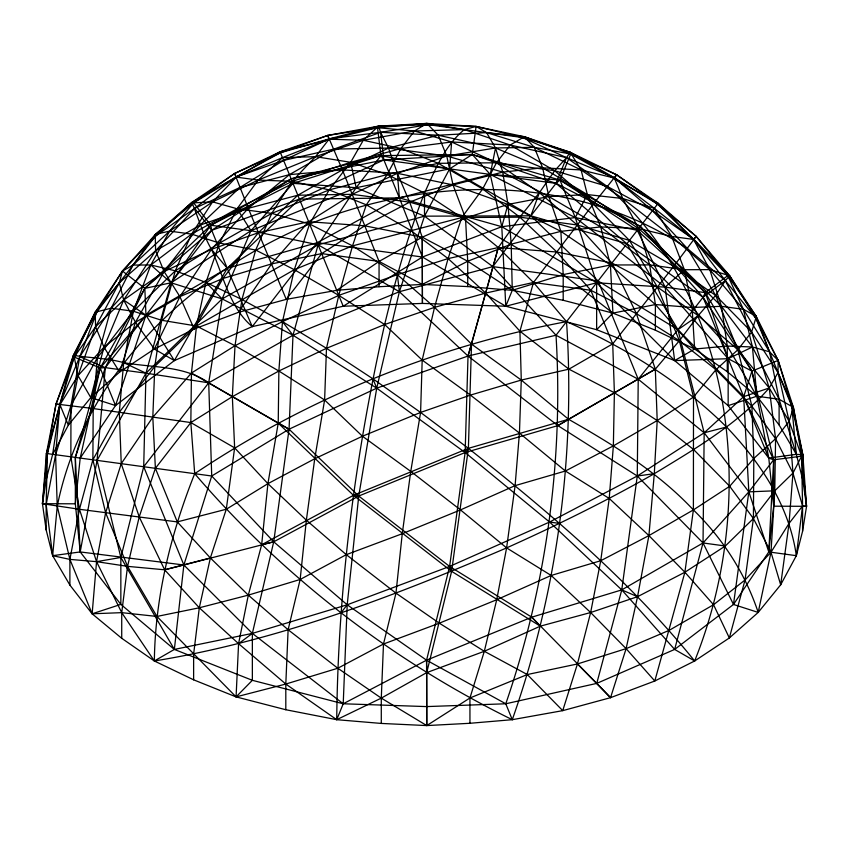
<?xml version="1.0" encoding="UTF-8"?>
<svg xmlns="http://www.w3.org/2000/svg" width="849" height="849" viewBox="0 0 849 849"><rect width="100%" height="100%" fill="white"/><g stroke="black" fill="none" stroke-linecap="round" stroke-linejoin="round"><path stroke-width="1.27" d="M802.836 480.056L796.341 454.332L791.756 406.151L755.812 318.226L725.322 280.648L687.425 248.587L652.488 210.679L607.046 186.324L566.527 157.649L510.217 145.03L464.35 129.6L426.814 123.423L377.497 127.69L280.085 151.812L236.277 177.112L212.621 201.871L191.556 234.101L175.308 270.82L161.575 320.264L154.805 366.418L152.809 417.209L155.388 468.33L177.292 521.902L210.361 557.952L248.311 595.128L288.119 629.756L337.806 668.237L381.286 698.122L426.76 725.577L469.943 697.995L527.293 674.541L577.426 663.971L626.106 648.647L669.108 630.372L713.542 604.721L745.04 579.984L770.988 552.232L789.039 523.419L802.581 505.951L806.55 506.312L802.836 480.056L802.836 454.746L796.341 454.332L768.791 458.078L703.036 297.267L640.295 226.418L556.01 183.373L472.277 154.486L383.865 159.92L299.432 199.122L227.235 268.263L145.964 315.191L100.171 368.01L80.209 458.078L75.338 503.807L42.45 503.701L46.419 478.772L52.659 454.332L68.323 425.2L90.801 397.597L119.656 372.042L154.348 349.035L194.198 329.009L238.452 312.347L286.262 299.368L336.724 290.326L379.057 286.729L422.24 284.436L467.714 286.58L512.276 290.326L563.195 274.598L610.42 264.984L649.697 264.899L684.368 269.727L709.775 269.621L729.673 275.798L755.812 318.226L778.14 360.411L791.756 406.151L802.836 454.746L801.594 456.189L773.662 459.808L768.791 458.078L751.938 371.119L703.036 297.267L626.87 243.748L530.89 215.805L449.62 168.877L380.978 155.632L292.99 183.373L250.954 230.705L222.13 298.912L208.705 382.803L211.719 476.002L183.872 564.999L164.632 569.796L127.552 566.357L96.553 561.667L69.894 559.395L52.659 555.681L57.244 506.259L55.609 454.724L70.976 405.514L79.785 356.665L97.094 311.477L155.261 236.383L194.697 208.323L239.779 187.576L283.598 160.397L333.901 149.095L380.607 132.306L428.405 124.697L522.517 137.527L566.527 157.649L613.986 177.537L652.488 210.679L694.195 239.673L729.673 275.798L725.322 280.648L715.622 295.367L698.196 315.669L679.37 340.736L655.322 369.156L557.867 425.614L465.135 452.538L358.745 496.039L273.718 541.8L183.872 564.999L80.209 551.935L75.338 457.42L105.318 367.649L144.829 288.373L211.719 230.302L299.432 199.122L399.38 197.881L490.255 174.416L559.937 180.03L637.281 230.302L705.296 292.629L728.155 358.692L728.155 405.62L756.862 396.218L779.106 399.253L793.391 407.371L789.135 421.231L775.583 438.721L753.806 458.471L729.694 486.275L693.389 509.909L648.901 535.592L600.731 560.733L551.171 575.463L496.718 599.723L439.326 623.187L383.483 644.02L337.806 668.237L285.805 684.05L236.075 696.891L238.58 643.669L248.311 595.128L261.662 544.74L267.913 483.665L278.228 423.131L278.865 371.013L282.473 321.644L294.306 269.685L309.598 223.987L329.157 189.921L350.679 162.308L363.287 140.265L378.58 126.119L380.607 132.306L388.513 148.066L397.374 173.313L409.674 202.147L422.271 237.189L422.431 303.422L505.781 306.234L596.645 329.688L674.647 360.592L728.155 405.62L768.791 458.078L773.662 506.195L768.791 551.935L733.483 604.467L674.647 649.421L596.762 683.392L505.781 703.779L426.569 706.591L343.219 703.779L252.355 680.314L174.353 649.421L120.845 604.392L80.209 551.935L75.338 503.807L75.338 457.42L100.171 368.01L144.829 288.373L210.775 225.229L291.133 178.831L380.978 155.632L472.277 154.486L559.937 180.03L640.295 226.418L705.296 292.629L751.938 371.119L773.662 459.808L773.662 506.195L806.55 506.312L802.836 454.746L793.391 407.371L778.14 360.411L756.119 316.221L729.673 275.798L696.191 236.393L658.166 203.346L616.661 174.798L570.135 152.226L524.385 136.721L476.098 126.448L426.814 123.423L378.58 126.119L327.725 135.416L280.085 151.812L234.611 173.493L191.8 202.487L155.494 234.356L122.458 271.043L95.194 312.209L73.417 355.328L56.034 404.018L46.419 453.472L42.45 503.701L46.164 529.956L52.659 555.681L69.894 585.078L92.138 613.795L121.725 638.299L154.348 660.978L193.625 679.816L236.075 696.891L285.805 709.732L336.724 719.687L381.286 723.433L426.76 725.577L469.943 723.284L512.276 719.687L562.738 710.645L610.548 697.666L654.802 681.004L694.652 660.978L729.344 637.97L758.199 612.416L780.677 584.812L796.341 555.681L802.581 531.241L806.55 506.312L801.594 456.189L793.391 407.371L778.024 372.573L751.609 332.023L725.322 280.648L694.195 239.673L657.551 204.131L616.661 174.798L570.772 154.03L524.385 136.721L486.573 132.624L438.243 135.224L380.607 132.306L329.561 138.769L280.467 152.735L234.611 173.493L193.678 202.847L155.494 234.356L133.038 265.058L111.134 308.208L79.785 356.665L59.865 404.103L47.406 453.61L42.45 503.701L79.456 509.294L177.292 521.902L226.28 509.251L267.913 483.665L314.735 458.757L362.427 436.227L420.595 412.444L470.42 395.103L521.275 380.065L568.915 369.156L612.723 343.866L673.692 266.321L696.191 236.393L657.551 204.131L613.986 177.537L570.135 152.226L522.517 137.527L476.098 126.448L428.405 124.697L378.58 126.119L329.561 138.769L283.598 160.397L235.64 177.176L191.8 202.487L155.261 236.383L122.458 271.043L97.094 311.477L73.417 355.328L59.865 404.103L55.609 454.724L46.164 504.646L46.164 529.956M381.286 723.433L381.286 698.122L383.483 644.02L395.974 593.143L402.256 533.713L410.757 471.386L420.595 412.444L422.186 360.082L434.539 307.359L448.092 258.584L461.771 217.556L482.667 188.966L496.474 162.775L510.217 145.03L524.385 136.721L534.265 147.333L581.087 169.949L622.72 198.517L671.708 236.457L709.775 269.621L743.374 309.312L752.447 346.986L756.862 396.218L727.275 371.713L727.275 346.052L721.448 306.319L709.775 269.621L693.612 239.439L654.303 208.323L622.72 198.517L587.338 194.57L548.847 196.554L507.978 204.439L465.517 218.066L422.271 237.189L422.431 303.422L343.219 306.234L252.238 326.621L174.353 360.592L154.348 349.035L179.892 296.619L211.454 249.33L248.269 208.334L289.424 174.65L333.901 149.095L388.513 148.066L446.744 156.004L502.714 172.103L548.847 196.554L600.689 226.927L649.697 264.899L692.073 307.487L727.275 346.052L756.862 396.218L779.106 424.935L796.341 454.332L779.106 399.253L769.544 351.815L756.119 316.221L727.763 275.638L658.166 203.346L570.772 154.03L534.265 147.333L486.573 132.624L476.098 126.448L464.35 129.6L414.461 131.011L377.497 127.69L327.725 135.416L280.467 152.735L235.64 177.176L194.697 208.323L155.611 250.784L119.306 282.791L95.194 312.209L95.587 326.706L78.012 375.64L68.323 425.2L59.961 404.729L56.034 404.018L93.188 408.539L190.834 422.569L234.642 447.858L267.913 483.665L306.362 520.193L346.286 554.662L395.974 593.143L439.326 623.187L484.312 651.289L527.293 674.541L562.738 710.645L577.426 663.971L590.639 612.522L600.731 560.733L609.221 498.469L613.36 445.874L614.389 392.758L612.723 343.866L590.819 290.284L556.848 252.004L519.843 217.164L482.667 188.966L438.233 163.316L400.908 148.501L363.287 140.265L329.072 139.172L282.473 157.649L258.181 180.094L237.073 208.758L219.551 243.09L205.936 282.42L196.512 326.016L191.45 373.029L190.834 422.569L194.697 473.678C282.452 575.962 391.304 660.289 512.276 719.687C556.976 592.549 575.569 456.104 566.527 321.644L533.469 282.473L498.321 247.547L461.771 217.556L424.5 193.052L387.229 174.523L350.679 162.308L315.531 156.651L282.473 157.649L236.277 177.112L193.678 202.847L169.63 231.108L133.038 265.058L122.458 271.043L119.306 282.791L95.587 326.706L74.224 357.058L56.034 404.018L47.406 453.61L46.164 504.646L52.659 555.681L80.209 551.935L97.062 460.381L105.318 367.649L211.719 230.302L291.133 178.831L383.865 159.92L556.01 183.373L626.87 243.748L677.926 329.688L743.682 396.653L773.662 459.808L768.791 551.935L796.341 555.681L802.581 505.951L801.594 456.189L789.135 421.231L778.024 372.573L778.14 360.411L769.544 351.815L743.374 309.312L727.763 275.638L696.191 236.393L693.612 239.439L671.708 236.457L638.639 228.551L600.689 226.927L560.881 231.342L511.194 244.172L467.714 261.259L422.24 284.436L379.057 261.428L321.707 253.618L271.574 263.901L222.894 278.514L179.892 296.619L135.458 322.27L103.96 347.188L78.012 375.64L59.961 404.729L46.419 453.472L46.419 478.772M801.594 456.189L792.966 473.084L774.776 490.807L753.413 518.548L725.322 546.003L684.888 572.237L637.546 596.688L590.639 612.522L540.335 626.159L484.312 651.289L426.729 672.61L381.286 698.122L336.724 719.687L285.805 684.05L238.58 643.669L199.303 607.788L164.632 569.796L139.225 516.892L121.237 463.671L119.327 412.211L123.678 362.65L133.378 311.243L150.804 264.984L169.63 231.108L212.621 201.871L258.181 180.094L315.531 156.651L363.287 140.265L414.461 131.011L451.626 141.985L496.474 162.775L539.402 192.659L577.235 224.985L611.927 263.031L636.379 313.61L655.322 369.156L657.2 420.552L654.303 473.678L648.901 535.592L637.546 596.688L626.106 648.647L610.548 697.666L596.762 683.392L621.765 589.896L637.281 476.002L638.225 379.227L598.046 280.955L530.89 215.805L424.5 216.166L318.11 244.799L222.13 298.912L145.964 373.189L97.062 460.381L120.845 557.464L120.845 604.392L92.138 613.795L69.894 559.395L57.244 506.259C83.563 375.046 189.38 274.11 309.598 223.987C430.496 175.531 576.704 173.408 687.425 248.587L715.622 295.367L737.866 349.767L751.906 406.289L753.806 458.471L753.413 518.548L745.04 579.984L729.344 637.97L713.542 604.721L684.888 572.237L648.901 535.592L609.221 498.469L565.402 471.015L519.439 433.064L470.42 395.103L422.186 360.082L384.65 324.52L338.783 295.367L294.306 269.685L255.687 250.062L219.551 243.09L191.556 234.101L169.63 231.108L155.494 234.356L155.261 236.383L155.611 250.784L164.112 271.563L179.892 296.619L194.198 329.009L222.894 278.514L258.361 232.732L297.829 195.217L342.391 169.853L388.513 148.066L438.243 135.224L495.519 147.97L542.638 167.815L587.338 194.57L638.639 228.551L684.368 269.727L721.448 306.319L752.447 346.986L779.106 399.253L779.106 424.935M69.894 585.078L69.894 559.395L79.456 509.294L92.881 459.808L119.327 412.211L154.805 366.418L196.512 326.016L294.306 269.685L352.526 245.881L461.771 217.556L519.843 217.164L577.235 224.985L629.449 240.416L673.692 266.321L715.622 295.367L751.609 332.023L769.215 387.982C737.484 424.341 695.076 448.877 654.303 473.678C606.398 500.984 556.902 525.329 506.609 547.902C393.289 596.614 276.594 641.122 154.348 660.978L121.725 612.649L96.553 561.667L79.456 509.294L70.86 456.804L70.976 405.514L97.391 357.694L133.378 311.243L175.308 270.82L219.551 243.09L271.765 213.386L329.157 189.921L387.229 174.523L438.233 163.316L496.474 162.775L554.694 170.713L607.046 186.324C737.983 302.849 757.51 504.486 694.652 660.978L674.647 649.421L703.036 542.967L704.171 432.799L677.926 329.688L598.046 280.955L492.855 266.618L399.38 291.727L292.99 335.228L208.705 382.803L143.704 466.738L120.845 557.464L174.353 649.421L252.355 633.396L347.199 604.796L449.62 566.432L549.568 522.05L637.281 476.002L704.171 432.799L743.682 396.653L769.215 387.982L778.024 372.573M769.544 351.815L752.447 346.986L728.155 358.692L674.647 360.592L596.645 282.77L501.801 226.704L399.38 197.881L317.239 242.687L252.238 326.621C229.251 307.158 223.531 275.66 211.454 249.33C202.847 234.536 198.634 217.97 191.8 202.487L193.678 202.847L210.775 225.229L250.954 230.705L318.11 244.799L399.38 291.727L468.022 356.028L557.867 425.614L637.281 476.002L703.036 542.967L733.483 604.467L758.199 612.416L770.988 552.232L774.776 490.807L775.583 438.721L769.215 387.982L737.866 349.767L698.196 315.669L657.444 287.121L611.927 263.031L556.848 252.004L498.321 247.547L448.092 258.584L397.374 274.662L338.783 295.367L282.473 321.644L235.014 345.702L191.45 373.029L152.809 417.209L121.237 463.671L105.626 512.743L96.553 561.667L92.138 613.795L121.725 612.649L156.927 616.448L199.303 607.788L248.311 595.128L300.153 579.474L346.286 554.662L402.256 533.713L460.487 509.909L515.099 485.639L565.402 471.015L613.36 445.874L657.2 420.552L693.506 397.056L715.962 369.676L737.866 349.767L751.609 332.023L755.812 318.226L756.119 316.221L743.374 309.312L721.448 306.319L692.073 307.487L655.375 304.547L612.925 313.122L563.195 300.281L512.276 290.326L467.714 261.259L422.271 237.189L364.688 225.823L308.665 221.706L258.361 232.732L211.454 249.33L164.112 271.563L123.678 300.005L95.587 326.706L103.96 347.188L119.656 372.042L135.458 322.27L164.112 271.563L200.099 225.112L239.779 187.576L289.424 174.65L342.391 169.853L397.374 173.313L453.026 184.933L507.978 204.439L560.881 231.342L610.42 264.984L655.375 304.547L694.652 349.035L727.275 371.713M498.321 247.547L471.503 344.11L468.393 448.346L451.626 571.345L426.729 672.61L426.76 725.577L426.569 660.193L449.62 566.432L465.135 452.538L468.022 356.028L498.321 247.547L519.843 217.164L539.402 192.659L554.694 170.713L566.527 157.649L570.135 152.226L581.087 169.949L587.338 194.57L600.689 226.927L610.42 264.984L612.925 313.122L596.645 329.688L596.645 282.77L575.282 217.567L559.937 180.03L570.772 154.03M476.098 126.448L472.277 154.486L449.62 168.877L356.145 187.693L292.99 183.373L210.775 225.229L171.073 282.77L145.964 373.189L143.704 466.738L183.872 564.999L252.355 633.396L343.219 703.779L426.569 660.193L531.761 617.181L621.765 589.896L703.036 542.967L748.829 491.858L773.662 459.808M52.659 454.332L59.961 404.729L74.224 357.058L95.194 312.209L111.134 308.208L133.378 311.243L161.575 320.264L196.512 326.016L235.014 345.702L278.865 371.013L324.615 399.975L362.427 436.227L410.757 471.386L460.487 509.909L506.609 547.902L551.171 575.463L590.639 612.522L626.106 648.647L654.802 681.004L684.888 572.237L693.389 509.909L693.506 397.056L679.37 340.736L657.444 287.121L629.449 240.416L593.313 204.047L554.694 170.713L510.217 145.03L451.626 141.985L449.62 168.877L424.5 216.166L399.38 291.727L376.723 388.163L358.745 496.039L347.199 604.796L343.219 703.779L336.724 719.687C338.061 586.733 355.349 454.13 384.65 324.52C395.443 279.99 407.647 235.725 424.5 193.052C434.932 170.405 444.43 145.773 464.35 129.6M451.626 141.985L400.908 148.501L350.679 162.308L292.152 181.325L237.073 208.758L191.556 234.101L150.804 264.984L111.134 308.208L97.391 357.694L93.188 408.539L92.881 459.808L105.626 512.743L127.552 566.357L156.927 616.448L236.075 696.891L252.355 680.314L252.355 633.396L273.718 541.8L289.063 429.201L292.99 335.228L318.11 244.799L356.145 187.693L380.978 155.632L377.497 127.69M512.276 719.687L505.781 703.779C546.395 585.672 563.534 459.903 556.01 335.228L658.166 203.346L657.551 204.131M183.872 564.999L174.353 649.421L154.348 660.978C155.165 596.56 170.946 533.31 194.697 473.678C306.616 398.616 434.072 346.509 566.527 321.644C625.246 347.549 680.824 381.626 726.542 427.015C760.651 462.663 789.315 505.93 796.341 555.681M733.483 604.467L748.829 491.858L743.682 396.653L751.938 371.119L778.14 360.411M486.573 132.624L495.519 147.97L490.255 174.416L501.801 226.704L505.781 306.234L596.645 282.77L665.128 287.153L705.296 292.629L727.763 275.638M379.057 286.729L379.057 261.428L342.391 169.853L327.725 135.416L329.072 139.172L315.531 156.651L292.152 181.325L271.765 213.386L255.687 250.062L241.954 299.506L235.014 345.702L232.339 396.674L234.642 447.858L226.28 509.251L210.361 557.952L199.303 607.788L193.625 654.154L193.625 679.816M238.452 312.347L271.574 263.901L308.665 221.706L352.282 194.325L397.374 173.313L446.744 156.004L495.519 147.97L502.714 172.103L507.978 204.439L511.194 244.172L512.276 290.326L505.781 306.234L422.431 257.024L317.239 242.687L227.235 268.263L174.353 360.592L115.517 405.546L90.801 397.597L103.96 347.188L123.678 300.005L155.611 250.784L200.099 225.112L248.269 208.334L297.829 195.217L352.282 194.325L409.674 202.147L465.517 218.066L563.195 274.598L612.925 313.122L655.375 330.197L694.652 349.035L727.275 346.052L752.447 346.986M280.467 152.735L280.085 151.812L343.219 306.234L422.431 257.024L501.801 226.704L507.978 204.439M47.406 453.61L46.419 453.472L211.719 476.002L289.063 429.201L376.723 388.163L468.022 356.028L471.503 344.11L434.539 307.359L397.374 274.662L352.526 245.881L309.598 223.987L271.765 213.386L237.073 208.758L212.621 201.871L193.678 202.847M80.209 458.078L115.517 405.546L145.964 315.191L144.829 288.373L122.458 271.043M768.791 551.935L748.829 491.858L704.171 432.799L638.225 379.227L556.01 335.228L492.855 266.618L530.89 215.805L539.402 192.659M530.89 215.805L556.01 183.373L566.527 157.649M638.225 379.227L677.926 329.688L703.036 297.267L705.296 292.629M501.801 226.704L575.282 217.567L587.338 194.57M341.022 612.776L347.199 604.796L426.569 660.193L505.781 703.779M674.647 649.421L621.765 589.896L549.568 522.05L465.135 452.538L468.393 448.346L568.533 419.268L655.322 369.156M684.368 269.727L692.073 307.487L694.652 349.035L674.647 360.592L665.128 287.153L684.368 269.727L671.708 236.457L654.303 208.323L614.358 178.057L581.087 169.949L542.638 167.815L502.714 172.103L453.026 184.933L409.674 202.147L364.688 225.823L321.707 253.618L286.262 299.368L248.269 208.334L234.611 173.493L236.277 177.112L258.181 180.094L292.152 181.325L329.157 189.921L366.333 204.821L410.767 230.482L448.092 258.584L485.713 293.075L519.928 331.216L568.915 369.156L614.389 392.758L657.2 420.552L693.739 449.673L729.694 486.275L753.413 518.548L770.988 552.232L780.677 584.812L789.039 523.419L792.966 473.084L789.135 421.231L769.215 387.982M556.01 183.373L559.937 180.03M238.58 643.669L252.355 633.396M703.036 297.267L725.322 280.648M677.926 329.688L698.196 315.669M336.724 290.326L379.057 261.428L422.271 237.189M492.855 266.618L424.5 216.166L356.145 187.693L250.954 230.705L171.073 282.77L144.829 288.373M557.867 425.614L568.533 419.268C613.339 444.855 657.816 471.98 693.389 509.909C722.817 538.531 745.189 573.436 758.199 612.416M694.652 660.978C629.332 580.207 549.59 512.552 468.393 448.346L353.481 495.328L261.662 544.74L273.718 541.8L347.199 604.796M164.632 569.796L210.361 557.952M704.171 432.799L726.542 427.015M468.022 356.028L556.01 335.228M96.553 561.667L120.845 557.464M637.281 476.002L654.303 473.678M208.705 382.803C184.116 365.41 152.194 367.755 123.678 362.65C107.197 358.002 90.111 358.066 73.417 355.328L74.224 357.058L100.171 368.01L105.318 367.649L145.964 373.189L208.705 382.803L289.063 429.201L358.745 496.039L449.62 566.432L531.761 617.181L596.762 683.392M748.829 491.858L774.776 490.807M495.519 147.97L534.265 147.333L542.638 167.815L548.847 196.554L560.881 231.342L563.195 274.598L563.195 300.281M133.038 265.058L150.804 264.984L175.308 270.82L205.936 282.42L241.954 299.506L282.473 321.644L326.483 348.302L372.902 378.813L420.595 412.444L468.393 448.346M191.45 373.029L278.228 423.131L353.481 495.328L358.745 496.039M549.568 522.05L559.576 523.419M703.036 542.967L725.322 546.003M472.277 154.486L490.255 174.416L575.282 217.567L637.281 230.302L665.128 287.153L728.155 358.692L751.938 371.119M465.135 452.538L376.723 388.163L292.99 335.228L222.13 298.912L171.073 282.77L150.804 264.984M79.785 356.665L105.318 367.649M621.765 589.896L637.546 596.688M123.678 362.65L145.964 373.189M278.228 423.131L289.063 429.201M353.481 495.328L451.626 571.345L540.335 626.159L531.761 617.181M119.306 282.791L123.678 300.005L145.964 315.191L174.353 360.592M471.503 344.11L521.275 380.065L568.533 419.268M575.282 217.567L665.128 287.153M577.426 663.971L610.548 697.666M205.936 282.42L222.13 298.912M211.719 476.002L273.718 541.8M211.454 249.33L227.235 268.263L252.238 326.621M194.697 208.323L211.719 230.302L227.235 268.263M282.473 321.644L292.99 335.228M154.348 349.035L135.458 322.27L123.678 300.005M380.978 155.632L383.865 159.92L399.38 197.881L422.431 257.024M237.073 208.758L250.954 230.705M90.801 397.597L78.012 375.64L74.224 357.058M372.902 378.813L376.723 388.163M449.62 566.432L451.626 571.345M100.171 368.01L115.517 405.546M350.679 162.308L356.145 187.693M210.775 225.229L211.719 230.302M380.607 132.306L383.865 159.92M397.374 274.662L399.38 291.727M397.374 173.313L399.38 197.881M426.569 660.193L426.729 672.61M802.581 531.241L802.581 505.951L792.966 473.084L775.583 438.721L751.906 406.289L715.962 369.676L679.37 340.736L636.379 313.61L590.819 290.284L533.469 282.473L485.713 293.075L434.539 307.359L384.65 324.52L326.483 348.302L278.865 371.013L232.339 396.674L190.834 422.569L155.388 468.33L139.225 516.892L127.552 566.357L121.725 612.649L121.725 638.299M655.375 330.197L655.375 304.547L649.697 264.899L638.639 228.551L622.72 198.517L614.358 178.057L616.661 174.798L593.313 204.047L533.469 282.473L519.928 331.216L521.275 380.065L519.439 433.064L515.099 485.639L506.609 547.902L496.718 599.723L484.312 651.289L469.943 697.995L469.943 723.284M467.714 286.58L467.714 261.259L465.517 218.066L453.026 184.933L446.744 156.004L438.243 135.224L426.814 123.423L414.461 131.011L400.908 148.501L387.229 174.523L366.333 204.821L352.526 245.881L338.783 295.367L326.483 348.302L324.615 399.975L314.735 458.757L306.362 520.193L300.153 579.474L288.119 629.756L285.805 684.05L285.805 709.732M424.5 193.052L424.5 216.166"/></g></svg>
